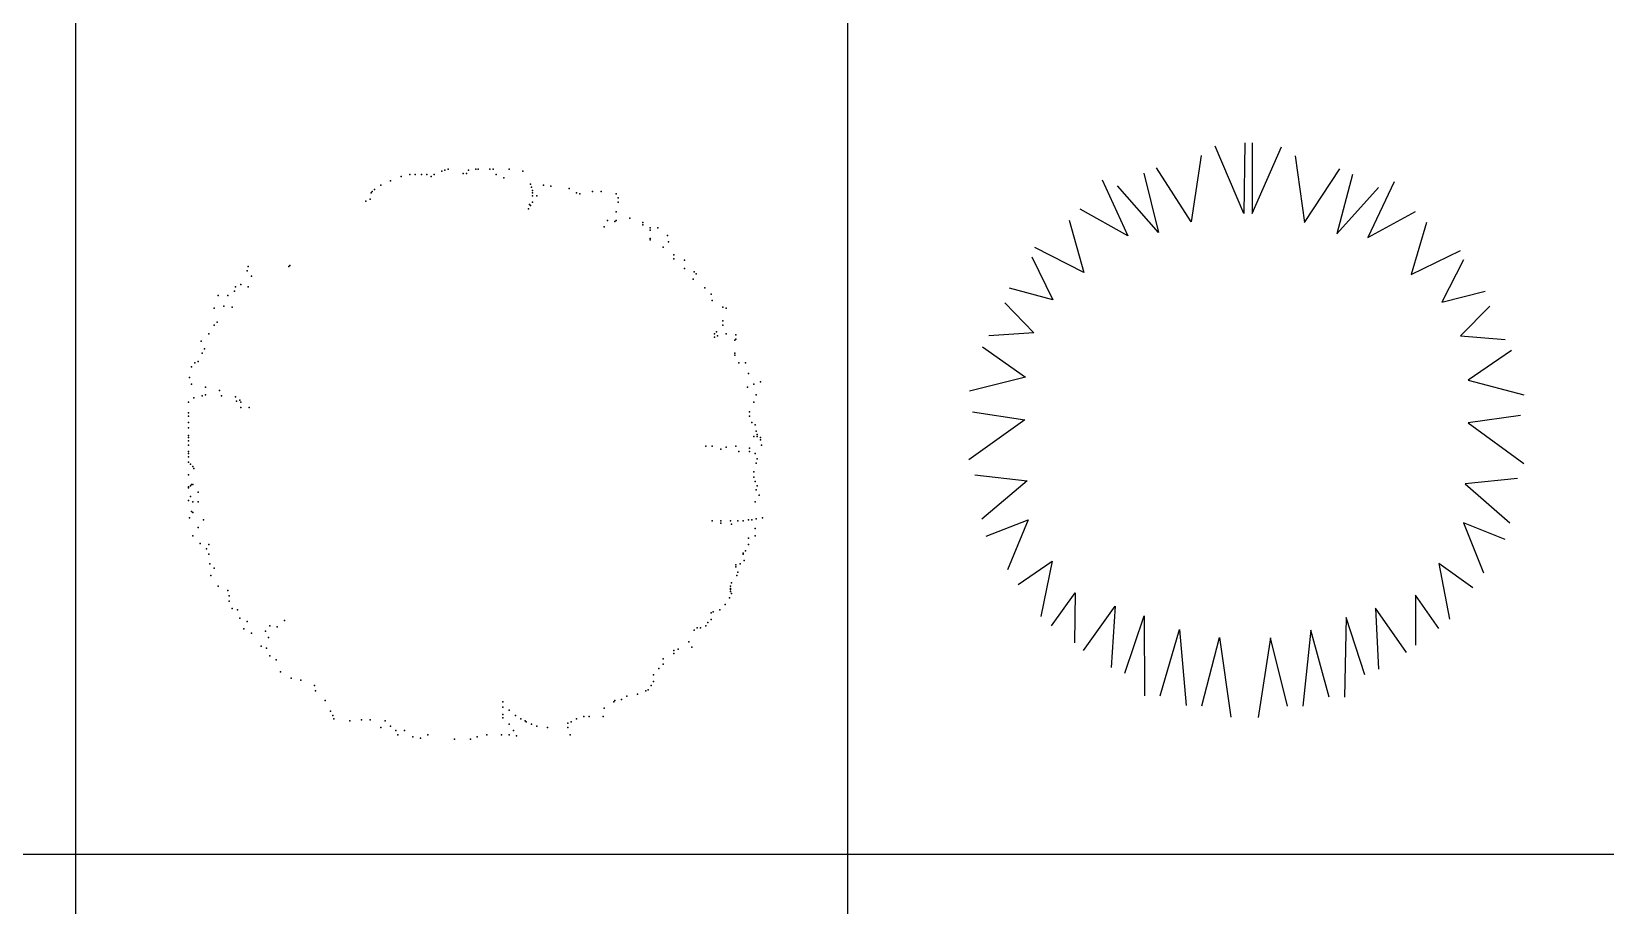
# Model space of a CAD drawing. Header units: millimetres. Extents: x -4017 to 59953, y -688 to 66564.
# Drawn here: x 32944 to 37118, y 16322 to 18640 of the extents above; entities that cross this region are included whole.
import ezdxf

# ---------------------------------------------------------------- set-up
doc = ezdxf.new("R2010")
doc.units = ezdxf.units.MM
doc.layers.add('www.cad-blocks.net', color=7, linetype='Continuous')

# ---------------------------------------------------------------- blocks, each defined once
blk = doc.blocks.new('A$C516926BB')
for p, q in [((35.5196, 38.5194), (35.5196, 0)), ((37.5671, 38.5194), (37.5671, 0)), ((0, 7.0831), (60.3118, 7.0831))]:
    blk.add_line(p, q)
blk = doc.blocks.new('A$C4C4C0951')
for p in [(0.6719, 1.5054), (0.6804, 1.5083), (0.6889, 1.5111), (0.7428, 1.5083), (0.7626, 1.5111), (0.7683, 1.5111), (0.7995, 1.5111), (0.808, 1.5111), (0.8505, 1.5111), (0.8873, 1.5054), (0.8873, 1.5054), (0.5103, 1.4686), (0.5358, 1.4799), (0.5641, 1.4913), (0.5868, 1.4969), (0.601, 1.4969), (0.618, 1.4969), (0.6322, 1.4969), (0.6435, 1.4913), (0.6521, 1.4969), (0.7286, 1.4998), (0.7371, 1.4998), (0.8165, 1.4969), (0.8363, 1.4884), (0.9072, 1.4715), (0.9101, 1.4629), (0.9413, 1.4686), (0.9611, 1.4657), (0.4706, 1.426), (0.4819, 1.4318), (0.4847, 1.4487), (0.4876, 1.4516), (0.4933, 1.4572), (0.9129, 1.4544), (0.9129, 1.4487), (0.9129, 1.4402), (0.9129, 1.4232), (0.9242, 1.4402), (1.0093, 1.4601), (1.0291, 1.4487), (1.0376, 1.4459), (1.0717, 1.4516), (1.0944, 1.4516), (1.1341, 1.4459), (1.1397, 1.4346), (1.1397, 1.4232), (1.1397, 1.4232), (0.9016, 1.4062), (0.9016, 1.4062), (0.9044, 1.4175), (0.9072, 1.4147), (1.1341, 1.3977), (1.1709, 1.3807), (1.1029, 1.358), (1.1113, 1.375), (1.1312, 1.3722), (1.1341, 1.375), (1.2049, 1.3694), (1.2049, 1.3637), (1.2248, 1.3552), (1.2248, 1.3495), (1.2446, 1.3552), (1.2248, 1.3268), (1.2248, 1.324), (1.2588, 1.3041), (1.2701, 1.3353), (1.273, 1.3183), (0.1587, 1.2531), (0.2665, 1.2531), (0.2693, 1.2559), (1.2871, 1.2843), (1.2871, 1.273), (1.3155, 1.2701), (0.1559, 1.2418), (0.1673, 1.2276), (1.3155, 1.2474), (1.3382, 1.2191), (1.341, 1.2389), (1.3467, 1.2333), (0.0793, 1.1765), (0.1049, 1.1765), (0.1219, 1.1879), (0.1247, 1.1993), (0.1389, 1.2049), (0.1587, 1.1993), (1.3693, 1.1964), (1.3864, 1.1794), (0.068, 1.1426), (0.0935, 1.1482), (0.1162, 1.1454), (1.3892, 1.1624), (1.4176, 1.1454), (1.4261, 1.1426), (0.068, 1.0972), (0.0765, 1.1057), (1.4176, 1.1085), (1.4176, 1.0972), (0.034, 1.0546), (0.0538, 1.0745), (1.3949, 1.0745), (1.3949, 1.066), (1.4005, 1.0802), (1.4034, 1.0688), (1.4261, 1.0745), (1.4487, 1.0575), (1.4515, 1.0717), (1.4515, 1.0604), (0.0368, 1.0235), (0.0425, 1.0348), (1.4487, 1.0235), (1.4487, 1.0178), (0.0085, 0.9866), (0.017, 0.998), (0.0255, 1.0008), (1.4601, 0.998), (1.4771, 0.998), (1.4856, 0.9696), (1.4856, 0.9696), (0.0028, 0.9583), (0.0085, 0.9413), (0.0454, 0.9327), (0.0822, 0.9242), (1.4827, 0.9327), (1.4998, 0.9413), (1.5168, 0.9469), (0, 0.893), (0.0142, 0.9044), (0.0368, 0.9101), (0.0454, 0.9129), (0.0879, 0.9101), (0.1247, 0.9072), (0.1276, 0.8959), (0.1361, 0.8987), (0.1389, 0.893), (0.1389, 0.8789), (0.1615, 0.8789), (1.4998, 0.893), (1.5055, 0.9129), (0, 0.8647), (0, 0.8562), (0, 0.8392), (1.4884, 0.8675), (1.4884, 0.8562), (1.4941, 0.8392), (0, 0.825), (0, 0.8051), (0, 0.7995), (1.4998, 0.8023), (1.5026, 0.8335), (1.5055, 0.8165), (1.5083, 0.808), (1.5083, 0.8023), (1.5168, 0.7995), (1.5168, 0.7938), (0, 0.791), (0, 0.7797), (0, 0.7626), (0, 0.757), (1.3722, 0.7768), (1.3892, 0.7768), (1.4118, 0.7683), (1.4118, 0.7683), (1.4261, 0.774), (1.4515, 0.7768), (1.4601, 0.7626), (1.4884, 0.7711), (1.4884, 0.7626), (1.5026, 0.757), (1.5026, 0.757), (1.5196, 0.7797), (0, 0.7485), (0, 0.7343), (0.0057, 0.7286), (0.0113, 0.7229), (0.0142, 0.7173), (1.5055, 0.7314), (1.5083, 0.7428), (0, 0.7003), (0, 0.6691), (0.0057, 0.6719), (0.0085, 0.6747), (0.0113, 0.6747), (1.4998, 0.7088), (1.4998, 0.6946), (1.4998, 0.6946), (1.5026, 0.6832), (1.5083, 0.6719), (0, 0.6662), (0, 0.6322), (0.0057, 0.6435), (0.0113, 0.6294), (0.0255, 0.6549), (0.0255, 0.6294), (1.5026, 0.6294), (1.5055, 0.6606), (1.5139, 0.6464), (0.0028, 0.5869), (0.0085, 0.6038), (0.0113, 0.601), (1.5224, 0.5869), (0.0255, 0.5613), (0.0396, 0.5812), (1.3892, 0.5784), (1.3892, 0.5784), (1.4118, 0.5784), (1.4118, 0.5727), (1.4118, 0.5727), (1.4374, 0.5784), (1.4402, 0.5699), (1.4573, 0.5784), (1.4714, 0.5784), (1.4856, 0.5812), (1.4941, 0.5812), (1.5026, 0.5585), (1.5055, 0.584), (0.0113, 0.5387), (0.0311, 0.5188), (0.0482, 0.5046), (0.0538, 0.516), (1.4856, 0.533), (1.4856, 0.516), (1.5026, 0.5387), (0.0538, 0.4905), (0.0567, 0.4649), (1.4515, 0.4621), (1.4629, 0.4649), (1.4714, 0.4933), (1.4714, 0.4905), (1.4742, 0.4734), (1.4771, 0.499), (0.0595, 0.4337), (0.068, 0.4536), (1.4515, 0.4565), (1.4544, 0.4337), (1.4573, 0.4422), (0.0793, 0.4054), (0.1049, 0.394), (0.1077, 0.3799), (1.4374, 0.4054), (1.4374, 0.3997), (1.4374, 0.3969), (1.4374, 0.3912), (1.4402, 0.4139), (1.4402, 0.3856), (1.4402, 0.3856), (0.1077, 0.3657), (0.1162, 0.3459), (0.1304, 0.343), (1.3864, 0.3345), (1.392, 0.3374), (1.409, 0.343), (1.4232, 0.3572), (1.4346, 0.3742), (0.1361, 0.3203), (0.1559, 0.3118), (0.2155, 0.3005), (0.2353, 0.2977), (0.2353, 0.2977), (0.2551, 0.3147), (1.3495, 0.2948), (1.358, 0.2948), (1.3722, 0.3005), (1.3779, 0.309), (1.3864, 0.3175), (0.1474, 0.292), (0.1673, 0.2806), (0.2041, 0.2864), (0.2126, 0.2693), (1.3268, 0.258), (1.341, 0.2892), (0.1927, 0.2467), (0.207, 0.241), (0.2155, 0.2211), (0.2324, 0.2098), (1.2588, 0.2126), (1.2588, 0.2126), (1.2588, 0.2126), (1.2871, 0.2353), (1.2871, 0.2268), (1.2985, 0.2381), (1.3354, 0.2438), (0.2438, 0.1786), (1.2333, 0.1701), (1.2474, 0.1871), (1.2588, 0.1984), (0.2721, 0.1616), (0.2977, 0.1559), (0.3345, 0.1417), (0.3374, 0.1276), (1.2134, 0.1276), (1.2191, 0.1304), (1.2276, 0.1417), (1.2333, 0.1531), (0.3628, 0.102), (0.8335, 0.0992), (0.8335, 0.085), (1.1283, 0.0992), (1.1312, 0.102), (1.1482, 0.1049), (1.1624, 0.1134), (1.1907, 0.1191), (0.3771, 0.0737), (0.3827, 0.0623), (0.3855, 0.0538), (0.4281, 0.0482), (0.4593, 0.051), (0.4819, 0.051), (0.5216, 0.0482), (0.8335, 0.0652), (0.8335, 0.0567), (0.8505, 0.0766), (0.8675, 0.0623), (0.8817, 0.0538), (0.8931, 0.0482), (0.8931, 0.0482), (0.8959, 0.0454), (1.0064, 0.0425), (1.015, 0.0454), (1.0291, 0.0538), (1.0489, 0.0595), (1.0632, 0.0595), (1.1, 0.0595), (1.1029, 0.0822), (0.5103, 0.0311), (0.5358, 0.034), (0.55, 0.0226), (0.5556, 0.0113), (0.5727, 0.0226), (0.5953, 0.0057), (0.6152, 0.0028), (0.635, 0.0113), (0.635, 0.0113), (0.7059, 0), (0.7484, 0), (0.7654, 0.0057), (0.791, 0.0113), (0.8307, 0.0113), (0.8505, 0.0397), (0.8505, 0.0113), (0.8619, 0.0226), (0.8704, 0.0085), (0.9101, 0.0397), (0.9242, 0.034), (0.9526, 0.0311), (1.0064, 0.0311), (1.0121, 0.0113)]:
    blk.add_point(p)
blk = doc.blocks.new('A$C25824290')
for p, q in [((0.7293, 1.3364), (0.6539, 1.5143)), ((0.7318, 1.5231), (0.7293, 1.3364)), ((0.7512, 1.523), (0.7512, 1.3362)), ((0.7512, 1.3362), (0.829, 1.5131)), ((0.6168, 1.4902), (0.5898, 1.3137)), ((0.8658, 1.4885), (0.8904, 1.3117)), ((0.3539, 1.425), (0.4215, 1.2766)), ((0.4647, 1.4431), (0.5035, 1.2854)), ((0.5898, 1.3137), (0.4976, 1.4574)), ((0.8904, 1.3117), (0.9845, 1.4541)), ((1.0173, 1.4394), (0.9764, 1.2822)), ((1.1279, 1.4198), (1.0582, 1.2724)), ((0.5035, 1.2854), (0.3946, 1.4097)), ((0.9764, 1.2822), (1.0869, 1.4051)), ((0.4215, 1.2766), (0.2955, 1.3472)), ((1.0582, 1.2724), (1.1852, 1.3412)), ((0.2664, 1.318), (0.3055, 1.18)), ((1.2138, 1.3117), (1.1729, 1.1742)), ((0.1669, 1.2212), (0.2227, 1.1074)), ((0.3055, 1.18), (0.1754, 1.2456)), ((1.1729, 1.1742), (1.3039, 1.238)), ((1.3121, 1.2135), (1.2548, 1.1005)), ((0.2227, 1.1074), (0.1085, 1.1384)), ((1.2548, 1.1005), (1.3694, 1.1299)), ((0.0956, 1.0992), (0.1724, 1.0196)), ((1.3817, 1.0906), (1.3039, 1.012)), ((0.1724, 1.0196), (0.0536, 1.0114)), ((1.3039, 1.012), (1.4226, 1.0022)), ((0.0368, 0.9821), (0.1503, 0.902)), ((1.439, 0.9727), (1.3243, 0.8941)), ((0.1503, 0.902), (0.0024, 0.8647)), ((1.3243, 0.8941), (1.4717, 0.8548)), ((0.0099, 0.8105), (0.1488, 0.789)), ((1.4635, 0.8007), (1.3243, 0.7811)), ((0.1488, 0.789), (0, 0.683)), ((1.3243, 0.7811), (1.4717, 0.6731)), ((0.0158, 0.6434), (0.1549, 0.6268)), ((0.1549, 0.6268), (0.0347, 0.5252)), ((1.4554, 0.6337), (1.3161, 0.619)), ((1.3161, 0.619), (1.4349, 0.5158)), ((0.0465, 0.4809), (0.1575, 0.5236)), ((0.1575, 0.5236), (0.1025, 0.3917)), ((1.4226, 0.4716), (1.3121, 0.5158)), ((1.3121, 0.5158), (1.3653, 0.3832)), ((0.1307, 0.352), (0.2216, 0.4146)), ((0.2216, 0.4146), (0.1909, 0.2676)), ((1.2466, 0.4078), (1.2753, 0.2603)), ((1.3366, 0.3439), (1.2466, 0.4078)), ((0.2193, 0.2427), (0.2819, 0.3303)), ((0.2819, 0.3303), (0.2801, 0.1977)), ((0.3044, 0.1776), (0.3879, 0.2945)), ((0.3879, 0.2945), (0.3775, 0.1325)), ((1.1852, 0.3242), (1.1852, 0.1916)), ((1.2466, 0.2358), (1.1852, 0.3242)), ((0.4141, 0.1173), (0.4653, 0.2689)), ((0.4653, 0.2689), (0.4665, 0.0576)), ((1.0009, 0.2653), (0.9969, 0.054)), ((1.0501, 0.113), (1.0009, 0.2653)), ((1.0787, 0.2899), (1.0869, 0.1277)), ((1.1606, 0.1719), (1.0787, 0.2899)), ((0.5075, 0.057), (0.559, 0.2332)), ((0.559, 0.2332), (0.5768, 0.0315)), ((0.6177, 0.031), (0.6652, 0.2121)), ((0.6652, 0.2121), (0.6951, 0.0005)), ((0.8003, 0.2112), (0.7676, 0)), ((0.8453, 0.0295), (0.8003, 0.2112)), ((0.9068, 0.2309), (0.8863, 0.0295)), ((0.9559, 0.054), (0.9068, 0.2309))]:
    blk.add_line(p, q)

msp = doc.modelspace()

# ---------------------------------------------------------------- block references
at = {"xscale": 1000, "yscale": 1000, "zscale": 1000}
for name, p in [('A$C25824290', (35429.5, 16821)), ('A$C4C4C0951', (33360.1, 16763.5))]:
    msp.add_blockref(name, p, dxfattribs=at)
at = {"layer": 'www.cad-blocks.net', "color": 155, "true_color": 0x546d8e, "xscale": 1000, "yscale": 1000, "zscale": 1000}
msp.add_blockref('A$C516926BB', (-2458.7, 9375.6), dxfattribs=at)

doc.saveas('drawing.dxf')
